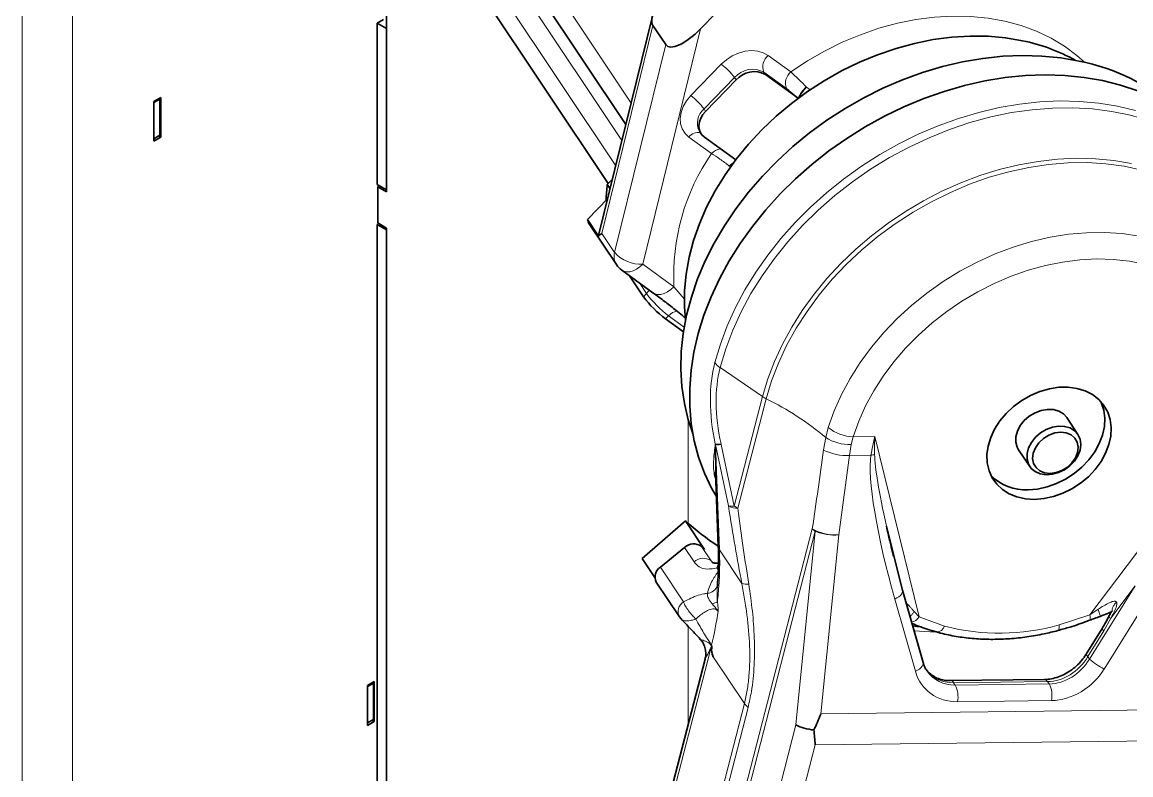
# Paper-space layout 'Blatt1' of a CAD drawing. Header units: millimetres. Extents: x 0 to 1189, y 0 to 841.
# Drawn here: x 952.92 to 1002.83, y 503.02 to 536.9 of the extents above; entities that cross this region are included whole.
import ezdxf

# ---------------------------------------------------------------- set-up
doc = ezdxf.new("R2010")
doc.units = ezdxf.units.MM

psp = doc.layouts.new('Blatt1')

# ---------------------------------------------------------------- linework, layer by layer
at = {"color": 8, "linetype": 'Continuous', "lineweight": 18}
for p, q in [((952.92, 592.437), (952.92, 490.203)), ((955.183, 582.286), (955.183, 492.564)), ((972.478, 541.173), (979.642, 530.433)), ((979.922, 531.574), (975.292, 538.515)), ((977.484, 537.529), (980.335, 533.255)), ((981.319, 536.757), (979.02, 527.388)), ((983.464, 536.602), (980.864, 526.009)), ((979.595, 526.526), (981.894, 535.895)), ((986.505, 535.4), (987.525, 534.659)), ((983.023, 533.593), (984.395, 535.005)), ((986.309, 534.653), (986.381, 534.545)), ((987.329, 533.913), (986.309, 534.653)), ((984.99, 534.406), (983.619, 532.994)), ((985.062, 534.299), (984.99, 534.406)), ((988.219, 533.987), (988.234, 533.971)), ((988.234, 533.971), (988.391, 533.85)), ((983.619, 532.994), (983.69, 532.886)), ((983.958, 530.987), (982.938, 531.728)), ((984.774, 530.409), (984.757, 530.423)), ((979.02, 527.388), (979.595, 526.526)), ((980.864, 526.009), (982.266, 524.991)), ((981.031, 524.683), (980.712, 525.161)), ((980.893, 524.542), (981.031, 524.683)), ((982.266, 524.991), (982.741, 524.433)), ((982.023, 523.685), (981.886, 523.544)), ((982.727, 523.174), (982.023, 523.685)), ((986.253, 520.047), (984.344, 521.348)), ((984.978, 515.119), (986.253, 520.047)), ((986.421, 519.949), (985.146, 515.02)), ((982.901, 514.346), (982.901, 519.027)), ((989.099, 518.205), (989.215, 518.652)), ((989.003, 517.642), (989.099, 518.205)), ((990.333, 518.237), (990.243, 517.886)), ((990.333, 518.237), (991.308, 518.249)), ((991.308, 518.249), (993.3, 510.125)), ((1000.986, 510.219), (1007.205, 518.444)), ((984.125, 517.893), (984.123, 517.913)), ((984.125, 517.893), (984.141, 516.661)), ((984.128, 517.891), (984.315, 513.142)), ((984.716, 515.121), (984.128, 517.891)), ((984.128, 517.891), (984.128, 517.891)), ((984.385, 517.912), (984.39, 517.886)), ((984.39, 517.886), (984.978, 515.119)), ((990.243, 517.886), (990.166, 517.401)), ((991.132, 517.413), (990.166, 517.401)), ((976.62, 468.175), (988.492, 514.091)), ((988.629, 513.982), (977.106, 469.416)), ((987.755, 505.27), (988.629, 513.982)), ((989.689, 513.82), (988.88, 505.761)), ((983.168, 512.6), (982.737, 513.246)), ((983.502, 513.299), (983.933, 512.652)), ((984.315, 513.142), (985.322, 511.632)), ((983.933, 512.652), (983.997, 512.591)), ((983.933, 512.652), (983.997, 512.594)), ((981.653, 512.366), (982.696, 510.802)), ((984.257, 512.248), (984.201, 512.332)), ((1000.968, 508.23), (1003.024, 511.52)), ((1003.024, 511.52), (1001.93, 510.073)), ((982.696, 510.802), (982.696, 510.802)), ((993.134, 507.679), (992.209, 510.932)), ((1003.696, 511.073), (1001.639, 507.783)), ((993.077, 510.37), (993.3, 510.125)), ((993.3, 510.125), (994.452, 509.706)), ((999.61, 509.77), (1000.986, 510.219)), ((1000.986, 510.219), (1001.361, 510.471)), ((982.901, 505.255), (982.901, 509.706)), ((993.005, 509.743), (993.258, 509.704)), ((1001.93, 510.073), (1001.617, 509.495)), ((1001.617, 509.495), (1000.895, 508.339)), ((983.882, 508.553), (983.94, 508.775)), ((983.874, 508.523), (976.495, 479.982)), ((983.882, 508.553), (983.874, 508.523)), ((985.434, 506.227), (984.029, 508.332)), ((1000.895, 508.339), (1000.968, 508.23)), ((999.084, 507.217), (994.856, 507.165)), ((994.856, 507.165), (994.928, 507.056)), ((999.157, 507.108), (999.084, 507.217)), ((994.928, 507.056), (999.157, 507.108)), ((976.225, 470.614), (985.434, 506.227)), ((999.26, 506.363), (995.031, 506.311)), ((985.6, 506.052), (976.392, 470.439)), ((988.88, 505.761), (1005.247, 505.962)), ((982.109, 483.436), (987.755, 505.27)), ((988.629, 504.368), (983.327, 483.862)), ((1004.901, 504.568), (988.629, 504.368))]:
    psp.add_line(p, q, dxfattribs=at)
at = {"color": 7, "linetype": 'Continuous', "lineweight": 35}
for p, q in [((992.66, 546.069), (983.464, 536.602)), ((969.325, 544.29), (969.325, 529.266)), ((972.279, 540.159), (979.301, 529.633)), ((975.877, 538.625), (980.099, 532.295)), ((981.295, 537.165), (978.886, 527.353)), ((968.9, 536.86), (969.183, 537.023)), ((969.325, 536.615), (968.9, 536.86)), ((968.9, 529.592), (968.9, 536.86)), ((969.325, 529.347), (969.325, 536.615)), ((981.319, 536.757), (981.894, 535.895)), ((983.69, 532.886), (985.062, 534.299)), ((986.381, 534.545), (987.858, 533.473)), ((959.157, 533.516), (958.845, 533.336)), ((959.114, 533.442), (958.845, 533.287)), ((958.845, 533.336), (958.845, 531.54)), ((959.114, 533.442), (959.072, 533.467)), ((959.114, 531.809), (959.114, 533.442)), ((959.157, 531.719), (959.157, 533.516)), ((958.845, 531.654), (959.114, 531.809)), ((958.845, 531.54), (959.157, 531.719)), ((959.058, 531.776), (959.157, 531.719)), ((983.419, 531.98), (983.491, 531.872)), ((985.044, 530.699), (983.637, 531.721)), ((968.9, 529.592), (969.325, 529.347)), ((979.263, 529.594), (979.495, 529.833)), ((979.39, 529.404), (979.263, 529.594)), ((968.929, 529.494), (969, 529.535)), ((968.929, 527.861), (968.929, 529.494)), ((968.929, 529.494), (969.325, 529.266)), ((978.367, 528.02), (979.281, 528.962)), ((968.971, 527.837), (968.9, 527.796)), ((969.325, 527.551), (968.9, 527.796)), ((968.9, 492.351), (968.9, 527.796)), ((968.929, 527.861), (969.325, 527.633)), ((969.325, 527.633), (969.325, 495.641)), ((978.367, 528.02), (978.869, 527.268)), ((978.451, 527.824), (979.673, 525.992)), ((969.325, 492.074), (969.325, 527.551)), ((979.917, 525.738), (981.319, 524.72)), ((980.263, 525.487), (980.893, 524.542)), ((981.886, 523.544), (982.691, 522.959)), ((1000.45, 518.344), (999.947, 519.098)), ((997.784, 517.656), (998.287, 516.901)), ((984.129, 516.662), (984.262, 513.299)), ((980.84, 512.751), (982.778, 514.459)), ((983.64, 513.166), (982.778, 514.459)), ((992.557, 511.313), (991.831, 514.213)), ((982.737, 513.246), (981.653, 512.366)), ((981.406, 511.903), (980.84, 512.751)), ((981.467, 511.696), (982.51, 510.132)), ((993.478, 508.082), (992.552, 511.335)), ((992.557, 511.313), (992.552, 511.335)), ((982.512, 510.132), (982.585, 510.04)), ((1001.547, 509.605), (1000.824, 508.45)), ((983.668, 508.223), (976.434, 480.244)), ((968.773, 507.222), (968.462, 507.042)), ((968.731, 507.149), (968.462, 506.993)), ((968.731, 507.149), (968.688, 507.173)), ((968.731, 505.516), (968.731, 507.149)), ((968.773, 505.426), (968.773, 507.222)), ((998.946, 507.312), (994.718, 507.26)), ((968.462, 507.042), (968.462, 505.246)), ((968.462, 505.36), (968.731, 505.516)), ((968.462, 505.246), (968.773, 505.426)), ((968.674, 505.483), (968.773, 505.426))]:
    psp.add_line(p, q, dxfattribs=at)
at = {"color": 8, "linetype": 'Continuous', "lineweight": 18, "flags": 128}
for points in [[(987.525, 534.659), (988.272, 535.154), (989.047, 535.601), (989.845, 535.996), (990.661, 536.338), (991.489, 536.624), (992.324, 536.853), (993.16, 537.022), (993.991, 537.13), (994.813, 537.177), (995.62, 537.163), (996.405, 537.088), (997.165, 536.951), (997.894, 536.755), (998.587, 536.5), (999.24, 536.188), (999.848, 535.821), (1000.408, 535.401), (1000.752, 535.094)], [(984.395, 535.005), (984.629, 535.212), (984.892, 535.382), (985.175, 535.509), (985.468, 535.589), (985.757, 535.618), (986.034, 535.595), (986.286, 535.522), (986.505, 535.4)], [(982.938, 531.728), (982.762, 531.893), (982.634, 532.095), (982.561, 532.327), (982.544, 532.579), (982.584, 532.841), (982.68, 533.105), (982.829, 533.358), (983.023, 533.593)], [(984.107, 521.575), (984.354, 522.405), (984.663, 523.231), (985.032, 524.05), (985.461, 524.856), (985.947, 525.647), (986.488, 526.418), (987.08, 527.165), (987.72, 527.884), (988.406, 528.572), (989.134, 529.225), (989.9, 529.84), (990.701, 530.414), (991.532, 530.943), (992.388, 531.425), (993.267, 531.858), (994.162, 532.24), (995.07, 532.567), (995.986, 532.84), (996.905, 533.056), (997.823, 533.214), (998.735, 533.313), (999.636, 533.354), (1000.521, 533.335), (1001.387, 533.258), (1002.229, 533.121), (1003.042, 532.926)], [(1003.623, 532.478), (1002.816, 532.711), (1001.976, 532.883), (1001.109, 532.995), (1000.219, 533.045), (999.311, 533.034), (998.389, 532.961), (997.458, 532.828), (996.524, 532.633), (995.591, 532.38), (994.665, 532.068), (993.75, 531.7), (992.851, 531.277), (991.973, 530.803), (991.12, 530.278), (990.298, 529.707), (989.511, 529.092), (988.762, 528.437), (988.056, 527.745), (987.397, 527.019), (986.787, 526.264), (986.231, 525.483), (985.732, 524.681), (985.291, 523.862), (984.911, 523.031), (984.595, 522.192), (984.344, 521.348)], [(986.253, 520.047), (986.489, 520.839), (986.788, 521.627), (987.148, 522.407), (987.566, 523.174), (988.041, 523.925), (988.57, 524.655), (989.15, 525.36), (989.777, 526.036), (990.448, 526.679), (991.159, 527.286), (991.907, 527.854), (992.687, 528.378), (993.495, 528.857), (994.326, 529.287), (995.176, 529.666), (996.04, 529.992), (996.912, 530.264), (997.789, 530.479), (998.665, 530.636), (999.536, 530.735), (1000.396, 530.776), (1001.24, 530.756), (1002.065, 530.678), (1002.865, 530.541)], [(1003.336, 530.243), (1002.54, 530.416), (1001.716, 530.528), (1000.869, 530.579), (1000.003, 530.569), (999.124, 530.496), (998.236, 530.363), (997.346, 530.17), (996.457, 529.917), (995.576, 529.607), (994.708, 529.24), (993.858, 528.82), (993.03, 528.349), (992.229, 527.83), (991.461, 527.264), (990.73, 526.657), (990.04, 526.011), (989.395, 525.331), (988.798, 524.62), (988.255, 523.882), (987.766, 523.121), (987.336, 522.343), (986.967, 521.552), (986.662, 520.752), (986.421, 519.949)], [(989.215, 518.652), (989.48, 519.399), (989.809, 520.138), (990.199, 520.866), (990.648, 521.576), (991.153, 522.264), (991.71, 522.926), (992.316, 523.556), (992.966, 524.152), (993.657, 524.707), (994.383, 525.22), (995.139, 525.686), (995.921, 526.102), (996.723, 526.466), (997.54, 526.775), (998.366, 527.026), (999.196, 527.219), (1000.023, 527.351), (1000.843, 527.423), (1001.65, 527.433), (1002.438, 527.381), (1003.202, 527.268)], [(1003.472, 526.002), (1002.771, 526.14), (1002.045, 526.22), (1001.298, 526.24), (1000.535, 526.201), (999.763, 526.103), (998.986, 525.947), (998.211, 525.734), (997.442, 525.464), (996.685, 525.142), (995.946, 524.767), (995.23, 524.344), (994.543, 523.875), (993.888, 523.364), (993.27, 522.814), (992.695, 522.229), (992.166, 521.614), (991.687, 520.972), (991.261, 520.309), (990.892, 519.628), (990.582, 518.936), (990.333, 518.237)], [(980.864, 526.009), (980.724, 525.881), (980.574, 525.779), (980.423, 525.707), (980.274, 525.667), (980.134, 525.661), (980.009, 525.689), (979.917, 525.738)], [(981.031, 524.683), (981.104, 524.771), (981.148, 524.844)], [(982.266, 524.991), (982.125, 524.863), (981.976, 524.762), (981.824, 524.689), (981.676, 524.649), (981.536, 524.643), (981.411, 524.671), (981.319, 524.72)], [(992.209, 510.932), (992.304, 510.98), (992.388, 511.035), (992.458, 511.095), (992.511, 511.157), (992.544, 511.221), (992.558, 511.282), (992.557, 511.313)], [(1000.986, 510.219), (1001, 510.145), (1001.008, 510.083), (1001.009, 510.034), (1001.003, 510.001), (1000.989, 509.984), (1000.988, 509.983)], [(999.61, 509.77), (999.611, 509.695), (999.607, 509.631), (999.597, 509.579), (999.581, 509.542), (999.561, 509.519), (999.548, 509.513)], [(994.108, 509.457), (993.806, 509.46), (993.075, 509.498)], [(1001.617, 509.495), (1001.573, 509.542), (1001.549, 509.579), (1001.546, 509.603), (1001.547, 509.605)], [(1000.895, 508.339), (1000.85, 508.387), (1000.826, 508.423), (1000.823, 508.448), (1000.824, 508.45)], [(993.134, 507.679), (993.23, 507.727), (993.314, 507.782), (993.383, 507.842), (993.436, 507.904), (993.47, 507.968), (993.483, 508.029), (993.478, 508.082)]]:
    psp.add_lwpolyline(points, dxfattribs=at)
at = {"color": 7, "linetype": 'Continuous', "lineweight": 35, "flags": 128}
for points in [[(997.962, 536.067), (997.197, 536.196), (996.407, 536.266), (995.597, 536.276), (994.773, 536.226), (993.939, 536.116), (993.1, 535.947), (992.263, 535.719), (991.432, 535.435), (990.613, 535.096), (989.811, 534.705), (989.031, 534.263), (988.277, 533.774), (987.555, 533.24), (986.869, 532.666), (986.224, 532.054), (985.623, 531.409), (985.071, 530.734), (984.57, 530.034), (984.125, 529.313), (983.737, 528.577), (983.41, 527.829), (983.145, 527.074), (982.944, 526.317), (982.808, 525.562), (982.738, 524.816), (982.736, 524.082), (982.784, 523.48)], [(983.114, 518.385), (982.909, 519), (982.732, 519.738), (982.62, 520.501), (982.574, 521.283), (982.594, 522.08), (982.681, 522.889), (982.833, 523.705), (983.05, 524.523), (983.33, 525.34), (983.673, 526.151), (984.076, 526.951), (984.537, 527.736), (985.054, 528.503), (985.625, 529.246), (986.244, 529.963), (986.911, 530.649), (987.621, 531.3), (988.37, 531.914), (989.154, 532.486), (989.969, 533.014), (990.811, 533.495), (991.676, 533.927), (992.558, 534.306), (993.453, 534.632), (994.356, 534.901), (995.262, 535.114), (996.167, 535.269), (997.066, 535.364), (997.954, 535.4), (998.825, 535.376), (999.677, 535.292), (1000.503, 535.149)], [(984.173, 515.549), (983.961, 515.922), (983.638, 516.603), (983.377, 517.315), (983.179, 518.057), (983.046, 518.822), (982.978, 519.609), (982.976, 520.412), (983.039, 521.228), (983.167, 522.053), (983.36, 522.882), (983.616, 523.711), (983.935, 524.535), (984.314, 525.352), (984.752, 526.156), (985.246, 526.944), (985.794, 527.71), (986.394, 528.453), (987.041, 529.167), (987.734, 529.849), (988.467, 530.496), (989.239, 531.105), (990.044, 531.671), (990.878, 532.193), (991.738, 532.668), (992.618, 533.093), (993.515, 533.466), (994.424, 533.785), (995.34, 534.049), (996.259, 534.256), (997.176, 534.406), (998.086, 534.497), (998.984, 534.528), (999.867, 534.501), (1000.729, 534.415), (1001.566, 534.27), (1002.374, 534.067), (1003.149, 533.807)], [(983.69, 532.886), (983.569, 532.74), (983.476, 532.581), (983.416, 532.417), (983.391, 532.252), (983.401, 532.095), (983.447, 531.95), (983.527, 531.824), (983.637, 531.721)], [(998.5, 515.419), (998.092, 515.443), (997.709, 515.526), (997.36, 515.666), (997.052, 515.86), (996.795, 516.102), (996.592, 516.387), (996.449, 516.709), (996.37, 517.06), (996.356, 517.432), (996.408, 517.816), (996.524, 518.203), (996.701, 518.583), (996.936, 518.949), (997.223, 519.292), (997.556, 519.602), (997.925, 519.874), (998.324, 520.101), (998.742, 520.278), (999.169, 520.399), (999.596, 520.463), (1000.013, 520.468), (1000.41, 520.414), (1000.777, 520.303), (1001.106, 520.135), (1001.389, 519.917), (1001.62, 519.652), (1001.793, 519.348), (1001.904, 519.01), (1001.951, 518.648), (1001.932, 518.269), (1001.848, 517.883), (1001.701, 517.498), (1001.494, 517.123), (1001.232, 516.768), (1000.922, 516.441), (1000.57, 516.148), (1000.185, 515.898), (999.775, 515.696), (999.351, 515.547), (998.923, 515.453), (998.5, 515.419)], [(1001.489, 519.816), (1001.506, 519.779), (1001.617, 519.441), (1001.664, 519.079), (1001.645, 518.7), (1001.561, 518.314), (1001.414, 517.929), (1001.207, 517.554), (1000.945, 517.199), (1000.634, 516.872), (1000.282, 516.579), (999.897, 516.329), (999.488, 516.127), (999.064, 515.978), (998.635, 515.884), (998.212, 515.85)], [(997.784, 517.656), (997.724, 517.763), (997.66, 517.989), (997.661, 518.235), (997.727, 518.49), (997.854, 518.738), (998.036, 518.967), (998.262, 519.164), (998.521, 519.318), (998.799, 519.422), (999.08, 519.469), (999.349, 519.458), (999.593, 519.388), (999.797, 519.264), (999.947, 519.098)], [(1000.548, 517.637), (1000.451, 517.384), (1000.296, 517.144), (1000.09, 516.93), (999.846, 516.753), (999.576, 516.623), (999.295, 516.547), (999.017, 516.529), (998.759, 516.569), (998.534, 516.667), (998.353, 516.816), (998.228, 517.009), (998.163, 517.235), (998.164, 517.481), (998.23, 517.736), (998.357, 517.984), (998.539, 518.212), (998.765, 518.409), (999.024, 518.564), (999.302, 518.668), (999.583, 518.715), (999.852, 518.704), (1000.096, 518.634), (1000.3, 518.51), (1000.454, 518.338), (1000.55, 518.127), (1000.582, 517.889), (1000.548, 517.637)], [(1000.439, 517.527), (1000.467, 517.767), (1000.425, 517.989), (1000.316, 518.179), (1000.147, 518.324), (999.93, 518.413), (999.68, 518.442), (999.414, 518.407), (999.149, 518.311), (998.904, 518.162), (998.696, 517.968), (998.538, 517.743), (998.442, 517.503), (998.414, 517.263), (998.456, 517.041), (998.565, 516.851), (998.734, 516.706), (998.951, 516.617), (999.201, 516.588), (999.468, 516.623), (999.732, 516.719), (999.977, 516.868), (1000.185, 517.062), (1000.343, 517.287), (1000.439, 517.527)], [(993.398, 509.678), (993.198, 509.703), (993.008, 509.731)]]:
    psp.add_lwpolyline(points, dxfattribs=at)
at = {"color": 7, "linetype": 'Continuous', "lineweight": 35}
for centre, radius, start, end in [((996.303, 527.989), 8.246, 60.7593, 78.3893), ((998.799, 526.306), 9.006, 47.2906, 79.0978), ((985.873, 533.611), 1.063, 61.488, 139.7031), ((988.228, 528.559), 9.024, 173.413, 177.911), ((978.946, 528.153), 0.594, 192.9187, 213.6082), ((980.505, 526.547), 1, 213.7069, 234.015), ((984.664, 527.297), 4.67, 216.1585, 233.4928), ((998.094, 518.028), 2.181, 224.1895, 273.1103), ((989.477, 521.611), 9.8, 226.8717, 237.8396), ((983.15, 512.82), 0.594, 53.6852, 134.1892), ((990.11, 520.058), 9.452, 225.6479, 226.81), ((981.926, 511.929), 0.515, 122.0609, 206.8847)]:
    psp.add_arc(centre, radius, start, end, dxfattribs=at)
at = {"color": 8, "linetype": 'Continuous', "lineweight": 18}
for centre, radius, start, end in [((986.931, 534.889), 0.665, 129.8098, 200.7961), ((982.728, 532.753), 2.802, 36.1585, 53.4928), ((985.801, 533.719), 1.063, 61.488, 139.7031), ((987.95, 534.149), 0.665, 129.8098, 200.7961), ((981.356, 531.341), 2.802, 36.1585, 53.4928), ((989.192, 532.925), 1.44, 132.4918, 157.6153), ((989.689, 532.575), 2.016, 136.1847, 152.6291), ((984.126, 532.368), 0.806, 129.0189, 208.6897), ((983.331, 531.457), 0.477, 74.0303, 145.3611), ((984.419, 530.593), 0.607, 95.7408, 139.4809), ((991.916, 525.505), 9.664, 145.4364, 183.0495), ((986.089, 529.112), 1.869, 126.2949, 135.4554), ((986.406, 528.669), 2.386, 128.4012, 133.1641), ((980.234, 526.347), 0.664, 164.3771, 212.2836), ((980.774, 527.603), 1.596, 222.4038, 273.2528), ((984.801, 527.439), 4.67, 216.1585, 233.4928), ((982.49, 523.282), 0.617, 97.8375, 139.2421), ((984.82, 522.082), 0.875, 215.4661, 237.0718), ((987.082, 521.272), 1.48, 235.8905, 243.4376), ((980.533, 507.979), 13.339, 50.0485, 63.8104), ((990.401, 520.133), 1.898, 231.3105, 267.9265), ((990.172, 519.842), 1.957, 236.7812, 272.0883), ((984.257, 518.944), 1.039, 262.6136, 277.0963), ((990.019, 519.615), 2.22, 242.7662, 273.8178), ((991.112, 518.347), 0.935, 271.1693, 281.4834), ((984.857, 516.137), 1.025, 262.0979, 276.7887), ((985.118, 515.867), 0.847, 241.6838, 271.9144), ((985.808, 516.344), 1.48, 235.8905, 243.4376), ((989.555, 516.005), 2.189, 240.9576, 273.51), ((989.231, 514.875), 1.077, 226.6555, 235.9853), ((989.492, 516.089), 2.277, 247.7138, 274.9445), ((969.618, 512.585), 14.707, 353.0539, 2.1714), ((984.56, 513.313), 0.298, 182.6635, 214.8834), ((983.582, 512.174), 0.594, 53.6852, 134.1892), ((984.597, 512.285), 0.399, 147.5977, 173.2551), ((985.569, 512.455), 0.859, 253.2833, 274.2311), ((983.733, 511.711), 0.522, 274.0329, 340.1159), ((982.969, 510.365), 0.515, 122.0498, 206.9735), ((982.969, 510.365), 0.515, 122.0605, 206.8893), ((983.627, 511.949), 1.286, 286.2546, 297.3415), ((968.001, 512.683), 16.409, 346.5093, 351.9487), ((992.828, 510.432), 0.563, 283.977, 326.9046), ((994.077, 509.854), 0.403, 270.0732, 338.4573), ((996.913, 519.307), 9.911, 255.6196, 285.7878), ((1002.986, 510.534), 3.063, 228.7792, 243.9156), ((994.702, 507.089), 0.172, 26.4469, 84.1295), ((998.931, 507.141), 0.171, 26.3609, 84.8514), ((993.917, 506.537), 1.137, 348.5345, 27.1802), ((998.146, 506.589), 1.137, 348.5345, 27.1802), ((986.082, 506.678), 0.79, 214.8138, 232.3948)]:
    psp.add_arc(centre, radius, start, end, dxfattribs=at)
at = {"color": 7, "linetype": 'Continuous', "lineweight": 35}
for centre, major_axis, ratio, start_param, end_param in [((982.53, 538.003), (1.174, 1.29), 0.361808, 1.480859, 3.051655), ((983.105, 537.141), (1.174, 1.29), 0.361808, 3.051655, 4.622451), ((979.93, 527.409), (1.071, 0.188), 0.22336, 2.545899, 2.960482), ((980.122, 528.191), (1.174, 1.29), 0.361808, 2.553922, 2.637073), ((993.176, 511.186), (-1.794, 6.627), 0.08411, 1.073075, 1.294564), ((988.425, 505.508), (0.987, -0.176), 0.445973, 4.047591, 4.934407)]:
    psp.add_ellipse(centre, major_axis=major_axis, ratio=ratio, start_param=start_param, end_param=end_param, dxfattribs=at)
at = {"color": 8, "linetype": 'Continuous', "lineweight": 18}
for centre, major_axis, ratio, start_param, end_param in [((1006.494, 506.941), (21.537, -16.415), 0.414905, 3.314407, 3.586475), ((1005.824, 506.703), (20.694, -16.264), 0.393277, 3.312287, 3.584355), ((977.144, 500.14), (11.677, 63.493), 0.137978, 4.959231, 5.016942), ((977.533, 499.74), (11.358, 64.029), 0.150868, 4.960774, 5.018486), ((993.41, 510.946), (-2.028, 6.941), 0.160213, 0.327854, 1.526133), ((993.176, 511.186), (-1.794, 6.627), 0.08411, 0.318836, 1.073075), ((986.073, 538.046), (-2.009, 33.915), 0.107614, 2.306641, 2.457176), ((987.006, 538.281), (-0.986, 33.836), 0.102848, 2.325756, 2.476291), ((999.371, 509.125), (1.266, 1.584), 0.840823, 3.744933, 4.879397), ((999.444, 509.016), (1.266, 1.584), 0.840823, 3.744933, 4.879397), ((995.449, 508.725), (1.815, 1.889), 0.828329, 2.691422, 3.825886), ((995.142, 509.074), (1.266, 1.584), 0.840823, 2.893061, 3.744933), ((995.215, 508.964), (1.266, 1.584), 0.840823, 2.894073, 3.744933), ((999.677, 508.777), (1.815, 1.889), 0.828329, 3.825886, 4.96035)]:
    psp.add_ellipse(centre, major_axis=major_axis, ratio=ratio, start_param=start_param, end_param=end_param, dxfattribs=at)
for points, knots in [([(987.525, 534.659), (987.649, 534.547), (987.869, 534.349), (988.113, 534.096), (988.219, 533.987)], [0, 0, 0, 0, 0.565827, 1, 1, 1, 1]), ([(987.86, 533.473), (987.738, 533.581), (987.552, 533.746), (987.386, 533.87), (987.329, 533.913)], [0, 0, 0, 0, 0.6528523, 1, 1, 1, 1]), ([(984.757, 530.423), (984.615, 530.534), (984.335, 530.75), (984.082, 530.909), (983.958, 530.987)], [0, 0, 0, 0, 0.511542, 1, 1, 1, 1]), ([(991.132, 517.413), (991.184, 517.695), (991.237, 517.98), (991.307, 518.247), (991.308, 518.249)], [0, 0, 0, 0, 0.991924, 1, 1, 1, 1]), ([(991.308, 518.249), (991.308, 518.247), (991.308, 518.239), (991.306, 518.203), (991.298, 517.938), (991.298, 517.67), (991.299, 517.431)], [0, 0, 0, 0, 0.008082, 0.028437, 0.136382, 1, 1, 1, 1]), ([(984.145, 516.273), (984.122, 516.361), (984.04, 516.672), (984.039, 517.212), (984.095, 517.679), (984.123, 517.913)], [0, 0, 0, 0, 0.16217, 0.579678, 1, 1, 1, 1]), ([(984.128, 517.891), (984.127, 517.892), (984.126, 517.892), (984.126, 517.892), (984.125, 517.893)], [0, 0, 0, 0, 0.482103, 1, 1, 1, 1]), ([(984.39, 517.886), (984.384, 517.886), (984.324, 517.882), (984.217, 517.878), (984.159, 517.887), (984.128, 517.891)], [0, 0, 0, 0, 0.0573228, 0.5003301, 1, 1, 1, 1]), ([(984.201, 512.332), (984.052, 512.305), (983.754, 512.253), (983.388, 512.355), (983.239, 512.521), (983.168, 512.6)], [0, 0, 0, 0, 0.34238, 0.684767, 1, 1, 1, 1]), ([(983.77, 511.191), (983.796, 511.286), (983.849, 511.479), (984.015, 511.825), (984.184, 512.063), (984.285, 512.206)], [0, 0, 0, 0, 0.279453, 0.567939, 1, 1, 1, 1]), ([(985.434, 506.227), (985.479, 506.425), (985.57, 506.82), (985.673, 507.678), (985.692, 508.817), (985.574, 510.224), (985.407, 511.162), (985.322, 511.632)], [0, 0, 0, 0, 0.120649, 0.241337, 0.491687, 0.744744, 1, 1, 1, 1]), ([(982.696, 510.802), (982.778, 510.847), (982.969, 510.951), (983.276, 511.079), (983.554, 511.161), (983.716, 511.183), (983.77, 511.191)], [0, 0, 0, 0, 0.2299536, 0.5336403, 0.8444877, 1, 1, 1, 1]), ([(983.987, 510.714), (983.921, 510.795), (983.813, 510.927), (983.766, 511.102), (983.769, 511.177), (983.77, 511.191)], [0, 0, 0, 0, 0.558377, 0.915295, 1, 1, 1, 1]), ([(984.222, 511.452), (984.215, 511.375), (984.196, 511.159), (984.209, 510.945), (984.218, 510.806)], [0, 0, 0, 0, 0.3557689, 1, 1, 1, 1]), ([(985.633, 511.598), (985.691, 511.195), (985.809, 510.389), (985.895, 509.166), (985.893, 507.945), (985.793, 506.892), (985.654, 506.288), (985.6, 506.052)], [0, 0, 0, 0, 0.212214, 0.42435, 0.642874, 0.861047, 1, 1, 1, 1]), ([(982.696, 510.802), (982.721, 510.74), (982.772, 510.616), (982.918, 510.399), (983.059, 510.229), (983.173, 510.112), (983.225, 510.063), (983.251, 510.039), (983.252, 510.039)], [0, 0, 0, 0, 0.259822, 0.519379, 0.785531, 0.890659, 0.997538, 1, 1, 1, 1]), ([(984.249, 510.385), (984.248, 510.386), (984.247, 510.387), (984.246, 510.388), (984.245, 510.39), (984.244, 510.392), (984.24, 510.398), (984.232, 510.409), (984.165, 510.507), (984.073, 510.614), (983.987, 510.714)], [0, 0, 0, 0, 0.006946, 0.01098, 0.015013, 0.02308, 0.039211, 0.071456, 0.135816, 1, 1, 1, 1]), ([(984.218, 510.806), (984.228, 510.738), (984.244, 510.635), (984.252, 510.505), (984.252, 510.437), (984.25, 510.402), (984.249, 510.391), (984.249, 510.387), (984.249, 510.386), (984.249, 510.385)], [0, 0, 0, 0, 0.476744, 0.729187, 0.905968, 0.968027, 0.989207, 0.991159, 1, 1, 1, 1]), ([(992.728, 510.715), (992.736, 510.715), (992.776, 510.715), (992.851, 510.626), (992.93, 510.539), (992.983, 510.478), (993.027, 510.427), (993.057, 510.392), (993.077, 510.37)], [0, 0, 0, 0, 0.081031, 0.41847, 0.650343, 0.761562, 0.852034, 1, 1, 1, 1]), ([(1001.361, 510.471), (1001.445, 510.524), (1001.609, 510.628), (1001.834, 510.753), (1002.008, 510.825), (1002.115, 510.839), (1002.16, 510.824), (1002.179, 510.81), (1002.186, 510.801), (1002.189, 510.797)], [0, 0, 0, 0, 0.313173, 0.612428, 0.823754, 0.92139, 0.962231, 0.981346, 1, 1, 1, 1]), ([(1002.189, 510.797), (1002.193, 510.79), (1002.201, 510.776), (1002.208, 510.744), (1002.206, 510.62), (1002.106, 510.385), (1001.994, 510.186), (1001.93, 510.073)], [0, 0, 0, 0, 0.031664, 0.062889, 0.125966, 0.501735, 1, 1, 1, 1]), ([(1002.189, 510.797), (1002.15, 510.751), (1002.072, 510.66), (1002.006, 510.535), (1001.983, 510.441), (1002.004, 510.407), (1002.013, 510.394)], [0, 0, 0, 0, 0.272998, 0.545827, 0.818735, 1, 1, 1, 1]), ([(984.249, 510.385), (984.217, 510.417), (984.155, 510.482), (983.989, 510.495), (983.718, 510.408), (983.457, 510.223), (983.288, 510.071), (983.252, 510.039)], [0, 0, 0, 0, 0.140775, 0.280628, 0.506224, 0.894514, 1, 1, 1, 1]), ([(993.077, 510.37), (993.054, 510.335), (993.009, 510.264), (992.943, 510.192), (992.9, 510.162), (992.888, 510.154)], [0, 0, 0, 0, 0.4207434, 0.8414868, 1, 1, 1, 1]), ([(1001.361, 510.471), (1001.372, 510.436), (1001.395, 510.366), (1001.422, 510.28), (1001.443, 510.213), (1001.456, 510.17), (1001.462, 510.15), (1001.46, 510.154), (1001.46, 510.155)], [0, 0, 0, 0, 0.186529, 0.373058, 0.559586, 0.746115, 0.932644, 1, 1, 1, 1]), ([(983.252, 510.039), (983.251, 510.038), (983.185, 510.011), (983.037, 509.962), (982.831, 509.94), (982.667, 509.967), (982.614, 510.023), (982.594, 510.044)], [0, 0, 0, 0, 0.002709, 0.236116, 0.529303, 0.814862, 1, 1, 1, 1]), ([(983.252, 510.039), (983.312, 509.924), (983.418, 509.722), (983.599, 509.415), (983.758, 509.161), (983.883, 508.968), (983.935, 508.889), (983.957, 508.855)], [0, 0, 0, 0, 0.286518, 0.507047, 0.72908, 0.885686, 1, 1, 1, 1]), ([(1001.93, 510.073), (1001.907, 510.083), (1001.861, 510.104), (1001.828, 510.118), (1001.828, 510.117), (1001.828, 510.117)], [0, 0, 0, 0, 0.378562, 0.757123, 1, 1, 1, 1]), ([(983.448, 509.136), (983.452, 509.129), (983.471, 509.103), (983.628, 509.062), (983.846, 508.978), (983.93, 508.855), (983.965, 508.805)], [0, 0, 0, 0, 0.1070396, 0.4171617, 0.760929, 1, 1, 1, 1]), ([(983.94, 508.775), (983.94, 508.775), (983.939, 508.775), (983.939, 508.775), (983.939, 508.775), (983.937, 508.771), (983.93, 508.755), (983.903, 508.69), (983.843, 508.56), (983.757, 508.398), (983.685, 508.274), (983.675, 508.233), (983.672, 508.219)], [0, 0, 0, 0, 0.000304, 0.000708, 0.001485, 0.004519, 0.016527, 0.064396, 0.256099, 0.551688, 0.856534, 1, 1, 1, 1])]:
    psp.add_open_spline(points, degree=3, knots=knots, dxfattribs=at)
at = {"color": 7, "linetype": 'Continuous', "lineweight": 35}
for points, knots in [([(981.32, 524.72), (981.403, 524.659), (981.622, 524.499), (982.016, 524.197), (982.429, 523.872), (982.703, 523.649), (982.808, 523.564)], [0, 0, 0, 0, 0.180695, 0.471586, 0.796237, 1, 1, 1, 1]), ([(984.262, 513.299), (984.266, 513.145), (984.279, 512.691), (984.268, 512.076), (984.222, 511.611), (984.206, 511.453)], [0, 0, 0, 0, 0.254046, 0.74775, 1, 1, 1, 1]), ([(984.265, 512.557), (984.249, 512.554), (984.177, 512.538), (984.089, 512.546), (984.012, 512.567), (983.996, 512.577), (983.99, 512.586), (983.989, 512.588)], [0, 0, 0, 0, 0.078066, 0.354752, 0.628167, 0.934668, 1, 1, 1, 1]), ([(1000.989, 509.982), (1001.059, 510.01), (1001.213, 510.07), (1001.374, 510.122), (1001.461, 510.15)], [0, 0, 0, 0, 0.456972, 1, 1, 1, 1]), ([(1001.461, 510.152), (1001.574, 510.197), (1001.696, 510.246), (1001.827, 510.3), (1001.856, 510.311), (1001.884, 510.323), (1001.926, 510.341), (1001.948, 510.352), (1001.964, 510.36)], [0, 0, 0, 0, 0.613861, 0.665584, 0.710933, 0.764794, 0.832482, 1, 1, 1, 1]), ([(1001.998, 510.394), (1001.997, 510.396), (1001.995, 510.398), (1001.99, 510.395), (1001.984, 510.389), (1001.975, 510.377), (1001.96, 510.355), (1001.934, 510.314), (1001.885, 510.234), (1001.85, 510.166), (1001.824, 510.118)], [0, 0, 0, 0, 0.048407, 0.101107, 0.149499, 0.197895, 0.251426, 0.388477, 0.572244, 1, 1, 1, 1]), ([(982.586, 510.037), (982.652, 509.968), (982.794, 509.818), (983.023, 509.579), (983.245, 509.344), (983.381, 509.196), (983.442, 509.131)], [0, 0, 0, 0, 0.244244, 0.530189, 0.792178, 1, 1, 1, 1]), ([(992.988, 509.835), (992.99, 509.834), (993.204, 509.736), (993.563, 509.6), (993.938, 509.497), (994.079, 509.458)], [0, 0, 0, 0, 0.005499, 0.624447, 1, 1, 1, 1]), ([(999.547, 509.518), (999.731, 509.568), (1000.174, 509.688), (1000.655, 509.849), (1000.948, 509.971), (1000.987, 509.987)], [0, 0, 0, 0, 0.379215, 0.917786, 1, 1, 1, 1]), ([(1001.823, 510.119), (1001.774, 510.016), (1001.69, 509.839), (1001.587, 509.676), (1001.544, 509.608)], [0, 0, 0, 0, 0.580457, 1, 1, 1, 1]), ([(983.437, 509.13), (983.48, 509.08), (983.576, 508.966), (983.664, 508.756), (983.703, 508.533), (983.7, 508.354), (983.673, 508.255), (983.664, 508.221)], [0, 0, 0, 0, 0.20075, 0.456005, 0.684623, 0.892716, 1, 1, 1, 1]), ([(994.075, 509.451), (994.199, 509.419), (994.549, 509.326), (995.148, 509.215), (995.876, 509.135), (996.623, 509.109), (997.383, 509.138), (998.152, 509.221), (998.875, 509.346), (999.34, 509.461), (999.548, 509.513)], [0, 0, 0, 0, 0.073357, 0.209092, 0.344989, 0.481093, 0.617354, 0.753727, 0.890175, 1, 1, 1, 1]), ([(984.029, 508.332), (984.012, 508.386), (983.983, 508.475), (983.96, 508.607), (983.949, 508.697), (983.946, 508.75), (983.942, 508.771), (983.941, 508.774), (983.94, 508.775), (983.94, 508.775)], [0, 0, 0, 0, 0.401436, 0.673286, 0.853842, 0.97431, 0.98565, 0.993474, 1, 1, 1, 1]), ([(983.957, 508.855), (983.958, 508.854), (983.96, 508.837), (983.963, 508.821), (983.965, 508.805)], [0, 0, 0, 0, 0.053596, 1, 1, 1, 1]), ([(983.965, 508.805), (983.966, 508.796), (983.969, 508.767), (983.96, 508.712), (983.96, 508.622), (983.981, 508.484), (984.01, 508.392), (984.029, 508.332)], [0, 0, 0, 0, 0.051095, 0.170997, 0.336627, 0.566721, 1, 1, 1, 1]), ([(1000.824, 508.45), (1000.793, 508.402), (1000.698, 508.257), (1000.508, 508.032), (1000.246, 507.794), (999.957, 507.598), (999.653, 507.45), (999.342, 507.352), (999.105, 507.316), (998.977, 507.313), (998.946, 507.312)], [0, 0, 0, 0, 0.072995, 0.221759, 0.369878, 0.517114, 0.663563, 0.809497, 0.955384, 1, 1, 1, 1]), ([(993.664, 507.697), (993.626, 507.752), (993.547, 507.867), (993.501, 508.009), (993.478, 508.082)], [0, 0, 0, 0, 0.480432, 1, 1, 1, 1]), ([(994.718, 507.26), (994.671, 507.261), (994.525, 507.262), (994.294, 507.303), (994.038, 507.398), (993.816, 507.544), (993.665, 507.682), (993.604, 507.784), (993.591, 507.807)], [0, 0, 0, 0, 0.095743, 0.298341, 0.50402, 0.716098, 0.935601, 1, 1, 1, 1]), ([(988.88, 505.761), (988.879, 505.759), (988.778, 505.514), (988.671, 505.275), (988.566, 505.04)], [0, 0, 0, 0, 0.010904, 1, 1, 1, 1]), ([(988.566, 505.04), (988.588, 504.816), (988.611, 504.589), (988.629, 504.371), (988.629, 504.368)], [0, 0, 0, 0, 0.989075, 1, 1, 1, 1])]:
    psp.add_open_spline(points, degree=3, knots=knots, dxfattribs=at)

doc.saveas('drawing.dxf')
